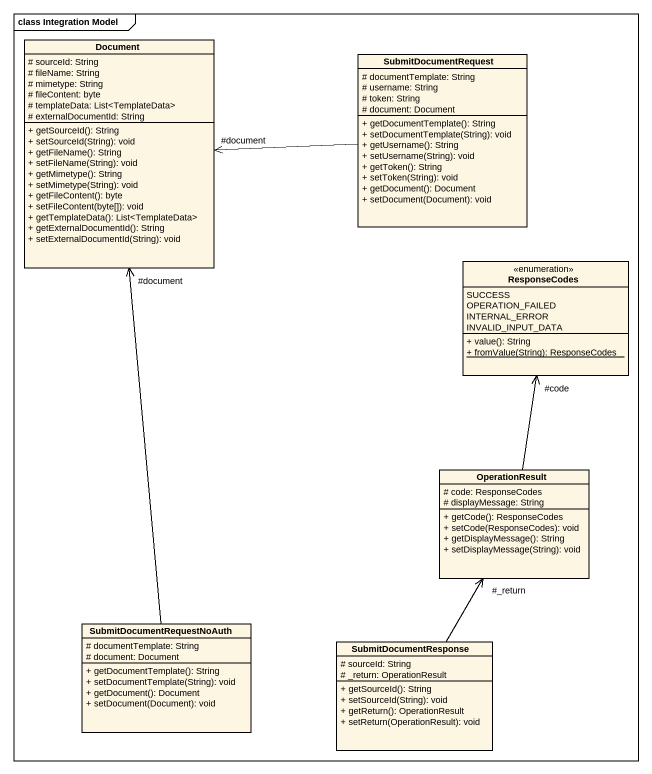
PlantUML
@startuml
mainframe class Integration Model
hide circle
hide empty members
skinparam classAttributeIconSize 0
class Document {
  # sourceId: String
  # fileName: String
  # mimetype: String
  # fileContent: byte
  # templateData: List<TemplateData>
  # externalDocumentId: String
  + getSourceId(): String
  + setSourceId(String): void
  + getFileName(): String
  + setFileName(String): void
  + getMimetype(): String
  + setMimetype(String): void
  + getFileContent(): byte
  + setFileContent(byte[]): void
  + getTemplateData(): List<TemplateData>
  + getExternalDocumentId(): String
  + setExternalDocumentId(String): void
}
class SubmitDocumentRequest {
  # documentTemplate: String
  # username: String
  # token: String
  # document: Document
  + getDocumentTemplate(): String
  + setDocumentTemplate(String): void
  + getUsername(): String
  + setUsername(String): void
  + getToken(): String
  + setToken(String): void
  + getDocument(): Document
  + setDocument(Document): void
}
enum ResponseCodes {
  SUCCESS
  OPERATION_FAILED
  INTERNAL_ERROR
  INVALID_INPUT_DATA
  + value(): String
  {static} + fromValue(String): ResponseCodes
}
class OperationResult {
  # code: ResponseCodes
  # displayMessage: String
  + getCode(): ResponseCodes
  + setCode(ResponseCodes): void
  + getDisplayMessage(): String
  + setDisplayMessage(String): void
}
class SubmitDocumentRequestNoAuth {
  # documentTemplate: String
  # document: Document
  + getDocumentTemplate(): String
  + setDocumentTemplate(String): void
  + getDocument(): Document
  + setDocument(Document): void
}
class SubmitDocumentResponse {
  # sourceId: String
  # _return: OperationResult
  + getSourceId(): String
  + setSourceId(String): void
  + getReturn(): OperationResult
  + setReturn(OperationResult): void
}
SubmitDocumentRequest -left-> "#document" Document
OperationResult -up-> "#code" ResponseCodes
SubmitDocumentRequestNoAuth -up-> "#document" Document
SubmitDocumentResponse -up-> "#_return" OperationResult
@enduml
